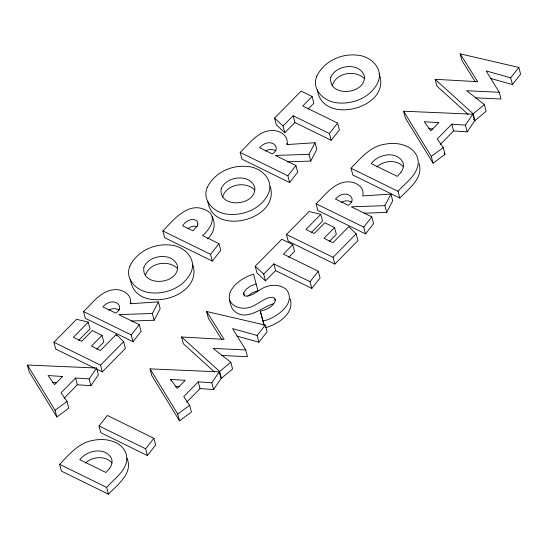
<?xml version="1.0" encoding="UTF-8"?>
<svg xmlns="http://www.w3.org/2000/svg" width="548" height="548" viewBox="0 0 548 548"><rect width="100%" height="100%" fill="white"/><g stroke="black" fill="none" stroke-linecap="round" stroke-linejoin="round"><path stroke-width="0.82" d="M145.357 275.726C148.686 262.718 168.496 259.293 177.401 268.499M222.652 197.17C225.982 184.169 245.799 180.744 254.697 189.944M332.246 85.81C335.575 72.802 355.385 69.384 364.283 78.583M152.371 313.483L158.393 301.886L130.177 303.743C132.794 294.317 121.656 288.638 113.642 289.748C100.483 291.194 92.379 303.222 83.556 311.572L85.33 318.326L133.02 341.699L141.055 331.424L139.281 324.676L118.752 314.607L152.371 313.483L154.139 320.238L131.445 320.998M154.139 320.238L160.167 308.64L158.393 301.886M308.997 154.317L315.025 142.72L286.803 144.576C289.419 135.151 278.281 129.472 270.274 130.582C257.115 132.027 249.004 144.056 240.188 152.406L241.956 159.16L289.645 182.532L297.68 172.257L295.913 165.51L275.377 155.44L308.997 154.317L310.771 161.071L287.234 161.859M310.771 161.071L316.792 149.474L315.025 142.72M384.901 205.671L390.923 194.074L362.708 195.937C365.317 186.512 354.186 180.826 346.172 181.936C333.013 183.381 324.909 195.41 316.086 203.767L317.861 210.514L365.543 233.893L373.585 223.618L371.811 216.864L351.275 206.795L384.901 205.671L386.669 212.425L363.975 213.186M386.669 212.425L392.697 200.828L390.923 194.074M264.246 325.567L263.061 321.066C275.377 318.532 297.687 303.393 286.152 289.221C280.686 285.097 273.253 284.309 266.849 286.488C259.327 288.659 253.258 296.591 245.189 296.084L243.757 294.776L243.661 292.899L245.963 289.406L250.443 286.063L256.122 283.926M89.18 378.928L96.606 368.016L27.4 365.036L29.174 371.791L56.834 416.987L68.788 408.205L67.014 401.451L61.061 392.779L75.583 378.017L89.18 378.928L90.947 385.682L77.357 384.771L63.993 398.348M90.947 385.682L98.38 374.77L96.606 368.016M211.836 382.771L219.262 371.859L150.056 368.879L151.83 375.633L179.491 420.83L191.444 412.048L189.677 405.294L183.717 396.622L198.239 381.86L211.836 382.771L213.604 389.525L200.013 388.614L186.649 402.191M213.604 389.525L221.036 378.613L219.262 371.859M465.396 125.102L472.821 114.189L403.616 111.21L405.39 117.964L433.05 163.16L445.003 154.378L443.236 147.624L437.277 138.952L451.799 124.191L465.396 125.102L467.163 131.856L453.573 130.945L440.208 144.521M467.163 131.856L474.595 120.944L472.821 114.189M133.02 341.699L131.246 334.944L139.281 324.676M289.645 182.532L287.871 175.778L295.913 165.51M365.543 233.893L363.776 227.139L371.811 216.864M337.616 123.094L339.39 129.842L331.177 140.288L329.403 133.534L337.616 123.094L302.736 105.997L312.1 96.482L301.119 91.105L274.562 118.094L276.336 124.841L284.823 132.753L294.906 122.512L293.132 115.758L283.056 125.999L284.823 132.753M236.791 336.034L258.889 342.233L257.122 335.486L265.273 325.094L206.61 311.511L208.384 318.265L221.865 339.692M258.889 342.233L267.04 331.848L265.273 325.094M318.278 271.226L320.053 277.98L311.839 288.426L310.072 281.672L318.278 271.226L283.405 254.135L292.762 244.62L281.788 239.236L255.231 266.225L256.998 272.979L265.492 280.891L275.569 270.644L273.795 263.896L263.718 274.137L265.492 280.891M490.35 78.364L512.449 84.563L510.674 77.816L518.826 67.425L460.169 53.841L461.943 60.595L475.424 82.022M512.449 84.563L520.6 74.179L518.826 67.425M99.044 425.967L107.312 415.459L153.885 438.29L155.653 445.045L147.391 455.546L100.818 432.721L99.044 425.967L145.617 448.791L147.391 455.546M145.617 448.791L153.885 438.29M212.323 261.074L210.548 254.32L218.988 243.641L202.52 235.572C210.343 229.365 218.618 215.083 205.164 209.761C187.889 201.554 173.291 220.173 162.893 230.955L164.66 237.709L212.323 261.074L220.755 250.395L218.988 243.641M207.555 238.88C213.939 233.284 216.124 224.372 212.179 216.652M94.674 368.146L55.711 349.049L53.937 342.295L76.562 319.299L88.255 322.156L90.03 328.91L78.727 340.397M88.255 322.156L73.384 337.273L81.666 341.329L92.263 330.567L102.044 335.362L103.819 342.116L96.756 349.288M308.017 109.182L313.867 103.236L312.1 96.482M102.044 335.362L91.454 346.124L100.421 350.521L116.279 334.41L123.629 341.671L125.403 348.425L102.312 371.887L96.962 369.27M102.312 371.887L100.537 365.139L123.629 341.671M108.436 494.159L61.417 471.116L59.65 464.362C69.164 454.395 78.878 442.537 93.393 440.332C100.839 438.886 108.751 439.263 115.669 442.579C123.081 445.784 128.301 453.696 126.492 461.861C123.923 472.856 113.635 479.363 106.661 487.405L108.436 494.159C117.204 484.98 133.63 473.13 126.965 458.279M399.821 198.047L352.809 175.004L351.035 168.25C360.55 158.283 370.27 146.426 384.778 144.22C392.224 142.775 400.136 143.151 407.054 146.467C414.466 149.673 419.693 157.584 417.884 165.749C415.315 176.744 405.02 183.251 398.047 191.293L399.821 198.047C408.424 188.813 423.7 178.306 419.069 163.489M320.786 214.343L305.914 229.461L314.196 233.523L324.786 222.755L334.575 227.55L323.984 238.318L332.944 242.709L348.802 226.598L356.159 233.866L357.933 240.613L334.842 264.081L288.234 241.236L286.467 234.482L309.093 211.494L320.786 214.343L322.56 221.097L311.257 232.585M288.686 257.32L294.536 251.374L292.762 244.62M329.286 241.483L336.342 234.304L334.575 227.55M334.842 264.081L333.068 257.327L356.159 233.866M484.37 104.572L486.138 111.326L474.965 120.581L473.191 113.826L484.37 104.572L466.629 90.735L499.269 92.269L501.043 99.024L475.095 97.804M230.811 362.242L232.578 368.996L221.406 378.25L219.632 371.496L230.811 362.242L213.069 348.405L245.71 349.939L247.484 356.693L221.536 355.474M187.998 228.756C190.451 226.557 194.115 225.434 197.259 226.749M376.846 166.893C383.984 160.352 396.629 159.201 403.438 166.818M85.461 463.005C92.598 456.463 105.243 455.313 112.052 462.93M247.737 296.16L252.21 292.817L257.889 290.68L253.553 274.123C244.518 276.959 235.736 282.282 230.886 290.639C227.578 296.461 229.948 303.332 232.386 309.004C244.524 323.478 260.656 307.832 273.308 303.729M56.834 416.987L55.06 410.233L67.014 401.451M433.05 163.16L431.276 156.406L443.236 147.624M179.491 420.83L177.723 414.076L189.677 405.294M265.335 150.981L268.431 149.727L271.63 149.399L274.507 150.179A9.439 6.768 -14.7 0 1 275.774 150.933M341.24 202.335L344.336 201.082L347.528 200.753L350.412 201.534A9.439 6.768 -14.7 0 1 351.679 202.287M108.71 310.147L111.806 308.894L114.998 308.565L117.882 309.346A9.439 6.768 -14.7 0 1 119.149 310.1M265.636 327.553C277.802 324.485 294.797 313.34 290.18 298.845M264.198 325.533L260.286 311.154C266.191 309.826 272.733 307.12 275.158 301.099L274.973 298.913L273.096 297.297C263.513 296.811 256.567 306.791 247.066 307.969C240.36 309.12 231.783 306.558 229.42 299.564M468.102 114.354L436.886 86.057L435.119 79.302L477.698 81.693L460.169 53.841M214.542 372.024L183.327 343.726L181.559 336.972L224.139 339.363L206.61 311.511M428.639 128.643L432.893 128.931M170.757 379.387L185.21 380.36L177.216 388.484L170.757 379.387L171.154 380.887M175.079 386.313L179.333 386.6M52.423 382.47L56.677 382.757M510.674 77.816L486.124 70.918L499.269 92.269M257.122 335.486L232.564 328.588L245.71 349.939M293.132 115.758L329.403 133.534M294.906 122.512L331.177 140.288M351.035 168.25L398.047 191.293M240.188 152.406L287.871 175.778M316.086 203.767L363.776 227.139M286.467 234.482L333.068 257.327M273.795 263.896L310.072 281.672M275.569 270.644L311.839 288.426M162.893 230.955L210.548 254.32M83.556 311.572L131.246 334.944M53.937 342.295L100.537 365.139M59.65 464.362L106.661 487.405M435.119 79.302L473.191 113.826M473.719 119.45L474.965 120.581M181.559 336.972L219.632 371.496M274.562 118.094L283.056 125.999M255.231 266.225L263.718 274.137M287.241 143.295L288.09 144.467M130.616 302.462L131.458 303.633M444.086 153.043L445.003 154.378M403.616 111.21L431.276 156.406M150.056 368.879L177.723 414.076M27.4 365.036L55.06 410.233M379.058 73.829C392.512 107.908 321.929 126.376 317.415 89.79M260.286 311.154L263.061 321.066M270.226 186.484C280.487 220.125 212.227 237.024 207.822 201.157M192.93 265.04C203.192 298.674 134.931 315.573 130.527 279.706M451.799 124.191L453.573 130.945M274.973 298.913L275.37 300.414M243.661 292.899L244.449 295.899M198.239 381.86L200.013 388.614M116.279 334.41L116.669 335.91M75.583 378.017L77.357 384.771M143.898 267.321C140.946 287.46 178.991 284.939 177.538 266.212C173.202 251.785 148.981 254.478 143.898 267.321M221.193 188.772C218.241 208.911 256.286 206.384 254.834 187.663C250.505 173.23 226.276 175.929 221.193 188.772M330.78 77.405C327.827 97.544 365.872 95.023 364.427 76.295C360.091 61.869 335.862 64.568 330.78 77.405M129.917 266.068C124.047 279.966 138.226 292.283 151.323 292.838C166.982 294.242 184.265 286.857 191.129 272.116C197.136 258.245 183.34 245.689 170.106 245.059C154.2 243.244 136.959 251.374 129.917 266.068M207.213 187.519C201.342 201.417 215.522 213.734 228.619 214.289C244.285 215.693 261.56 208.309 268.424 193.567C274.432 179.689 260.636 167.133 247.408 166.51C231.503 164.695 214.254 172.826 207.213 187.519M316.806 76.151C310.928 90.057 325.115 102.366 338.212 102.928C353.871 104.326 371.154 96.941 378.01 82.2C384.025 68.329 370.229 55.773 356.995 55.143C341.089 53.334 323.841 61.458 316.806 76.151M197.883 223.961L197.054 226.221L192.937 230.879L182.553 225.79C185.546 221.221 192.869 216.576 197.444 221.652L197.883 223.961M119.341 309.141L117.779 311.517L115.758 313.141L102.914 306.846C106.059 303.14 111.34 300.537 116.108 302.592A9.439 6.768 -14.7 0 1 119.341 309.141M275.966 149.974L274.404 152.351L272.383 153.974L259.546 147.679C262.684 143.973 267.965 141.37 272.74 143.425A9.439 6.768 -14.7 0 1 275.966 149.974M351.864 201.335L350.309 203.705L348.288 205.336L335.445 199.04C338.589 195.328 343.87 192.732 348.638 194.78A9.439 6.768 -14.7 0 1 351.871 201.335M109.627 468.382L105.922 472.492L79.844 459.704C86.981 450.223 104.887 446.531 111.491 458.334A18.002 12.905 -14.7 0 1 109.627 468.382M401.013 172.271L397.314 176.381L371.229 163.592C378.367 154.111 396.273 150.419 402.876 162.222A18.002 12.905 -14.7 0 1 401.013 172.271M62.554 376.517L54.56 384.648L48.101 375.544L62.554 376.517M438.77 122.69L430.776 130.814L424.316 121.718L438.77 122.69"/></g></svg>
